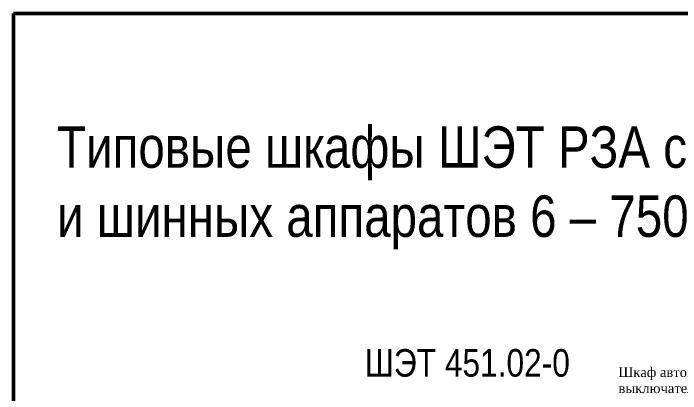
# Model space of a CAD drawing. Header units: millimetres. Extents: x 39198 to 51235, y 3901 to 12197.
# Drawn here: x 39198 to 41611, y 10821 to 12197 of the extents above; entities that cross this region are included whole.
import ezdxf

# ---------------------------------------------------------------- set-up
doc = ezdxf.new("R2010")
doc.units = ezdxf.units.MM
doc.layers.add('Основная', color=7, linetype='Continuous', lineweight=30)
doc.layers.add('Тонкая', color=7, linetype='Continuous', lineweight=5)
doc.styles.add('Narrow', font='ARIALN.TTF')

msp = doc.modelspace()

# ---------------------------------------------------------------- linework, layer by layer
at = {"layer": 'Тонкая', "color": 6, "lineweight": 50}
msp.add_lwpolyline([(39198, 12197), (44241, 12197), (44241, 9441), (39198, 9441)], close=True, dxfattribs=at)

# ---------------------------------------------------------------- texts
at = {"style": 'Narrow'}
for s, height, p in [('Типовые шкафы ШЭТ РЗА сборных шин, ошиновок', 150, (39356, 11638)), ('и шинных аппаратов 6 – 750 кВ. Архитектура I тип', 150, (39356, 11388)), ('ШЭТ 451.02-0', 100, (40469, 10882))]:
    msp.add_text(s, height=height, dxfattribs=at).set_placement(p)
at = {"layer": 'Основная', "insert": (41386, 10869), "char_height": 35, "width": 986.61, "attachment_point": 4, "style": 'Narrow'}
msp.add_mtext('{\\fTimes New Roman|b0|i0|c204|p18;Шкаф автоматики управления выключателем СКРМ}', dxfattribs=at)

doc.saveas('drawing.dxf')
